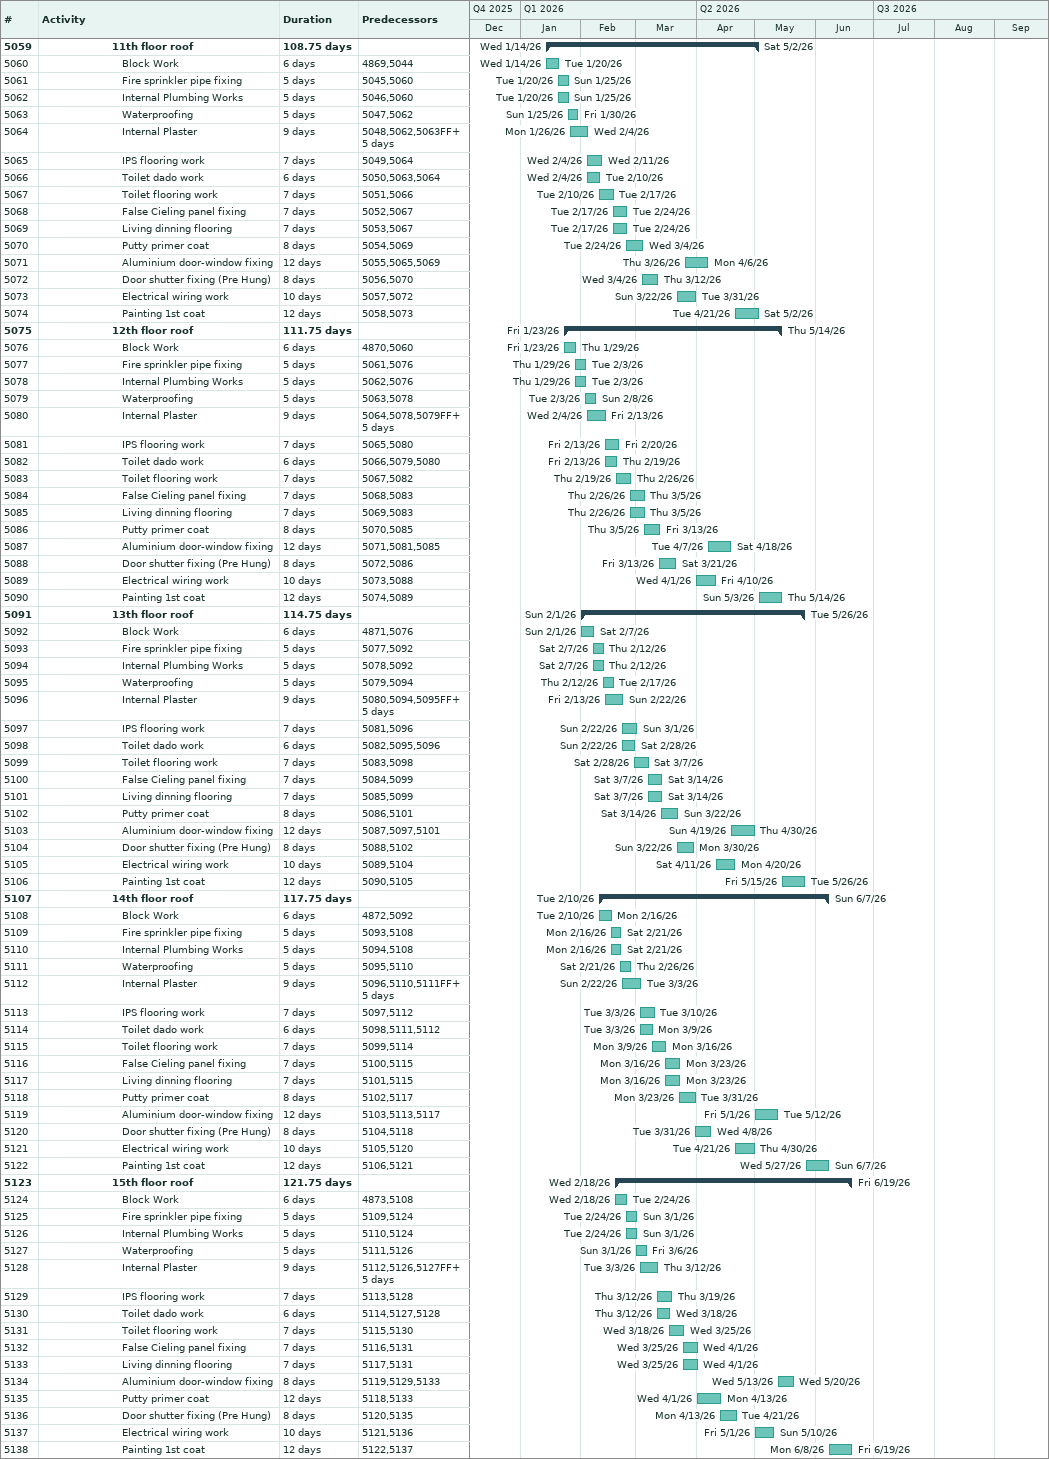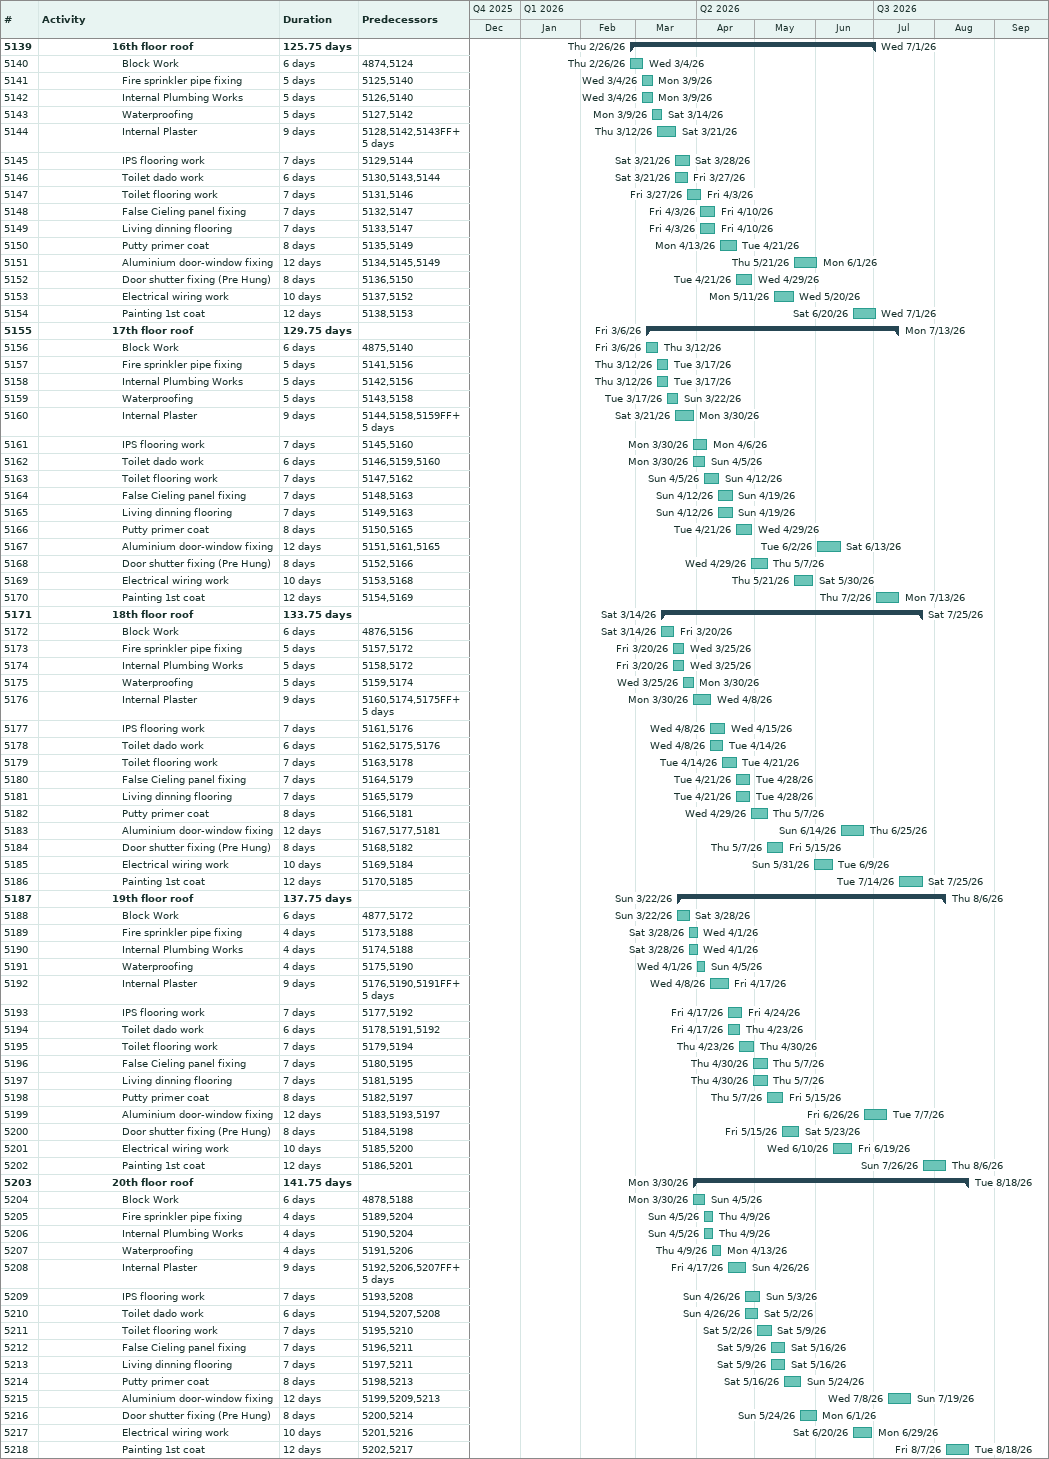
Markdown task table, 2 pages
| ID | Level | Task | Duration | Start | Finish | Predecessors |
|---|---|---|---|---|---|---|
| 5059 | 8 | **11th floor roof** | 108.75d | 2026-01-14 | 2026-05-02 |  |
| 5060 | 9 | Block Work | 6d | 2026-01-14 | 2026-01-20 | 4869, 5044 |
| 5061 | 9 | Fire sprinkler pipe fixing | 5d | 2026-01-20 | 2026-01-25 | 5045, 5060 |
| 5062 | 9 | Internal Plumbing Works | 5d | 2026-01-20 | 2026-01-25 | 5046, 5060 |
| 5063 | 9 | Waterproofing | 5d | 2026-01-25 | 2026-01-30 | 5047, 5062 |
| 5064 | 9 | Internal Plaster | 9d | 2026-01-26 | 2026-02-04 | 5048, 5062, 5063FF+5d |
| 5065 | 9 | IPS flooring work | 7d | 2026-02-04 | 2026-02-11 | 5049, 5064 |
| 5066 | 9 | Toilet dado work | 6d | 2026-02-04 | 2026-02-10 | 5050, 5063, 5064 |
| 5067 | 9 | Toilet flooring work | 7d | 2026-02-10 | 2026-02-17 | 5051, 5066 |
| 5068 | 9 | False Cieling panel fixing | 7d | 2026-02-17 | 2026-02-24 | 5052, 5067 |
| 5069 | 9 | Living dinning flooring | 7d | 2026-02-17 | 2026-02-24 | 5053, 5067 |
| 5070 | 9 | Putty primer coat | 8d | 2026-02-24 | 2026-03-04 | 5054, 5069 |
| 5071 | 9 | Aluminium door-window fixing | 12d | 2026-03-26 | 2026-04-06 | 5055, 5065, 5069 |
| 5072 | 9 | Door shutter fixing (Pre Hung) | 8d | 2026-03-04 | 2026-03-12 | 5056, 5070 |
| 5073 | 9 | Electrical wiring work | 10d | 2026-03-22 | 2026-03-31 | 5057, 5072 |
| 5074 | 9 | Painting 1st coat | 12d | 2026-04-21 | 2026-05-02 | 5058, 5073 |
| 5075 | 8 | **12th floor roof** | 111.75d | 2026-01-23 | 2026-05-14 |  |
| 5076 | 9 | Block Work | 6d | 2026-01-23 | 2026-01-29 | 4870, 5060 |
| 5077 | 9 | Fire sprinkler pipe fixing | 5d | 2026-01-29 | 2026-02-03 | 5061, 5076 |
| 5078 | 9 | Internal Plumbing Works | 5d | 2026-01-29 | 2026-02-03 | 5062, 5076 |
| 5079 | 9 | Waterproofing | 5d | 2026-02-03 | 2026-02-08 | 5063, 5078 |
| 5080 | 9 | Internal Plaster | 9d | 2026-02-04 | 2026-02-13 | 5064, 5078, 5079FF+5d |
| 5081 | 9 | IPS flooring work | 7d | 2026-02-13 | 2026-02-20 | 5065, 5080 |
| 5082 | 9 | Toilet dado work | 6d | 2026-02-13 | 2026-02-19 | 5066, 5079, 5080 |
| 5083 | 9 | Toilet flooring work | 7d | 2026-02-19 | 2026-02-26 | 5067, 5082 |
| 5084 | 9 | False Cieling panel fixing | 7d | 2026-02-26 | 2026-03-05 | 5068, 5083 |
| 5085 | 9 | Living dinning flooring | 7d | 2026-02-26 | 2026-03-05 | 5069, 5083 |
| 5086 | 9 | Putty primer coat | 8d | 2026-03-05 | 2026-03-13 | 5070, 5085 |
| 5087 | 9 | Aluminium door-window fixing | 12d | 2026-04-07 | 2026-04-18 | 5071, 5081, 5085 |
| 5088 | 9 | Door shutter fixing (Pre Hung) | 8d | 2026-03-13 | 2026-03-21 | 5072, 5086 |
| 5089 | 9 | Electrical wiring work | 10d | 2026-04-01 | 2026-04-10 | 5073, 5088 |
| 5090 | 9 | Painting 1st coat | 12d | 2026-05-03 | 2026-05-14 | 5074, 5089 |
| 5091 | 8 | **13th floor roof** | 114.75d | 2026-02-01 | 2026-05-26 |  |
| 5092 | 9 | Block Work | 6d | 2026-02-01 | 2026-02-07 | 4871, 5076 |
| 5093 | 9 | Fire sprinkler pipe fixing | 5d | 2026-02-07 | 2026-02-12 | 5077, 5092 |
| 5094 | 9 | Internal Plumbing Works | 5d | 2026-02-07 | 2026-02-12 | 5078, 5092 |
| 5095 | 9 | Waterproofing | 5d | 2026-02-12 | 2026-02-17 | 5079, 5094 |
| 5096 | 9 | Internal Plaster | 9d | 2026-02-13 | 2026-02-22 | 5080, 5094, 5095FF+5d |
| 5097 | 9 | IPS flooring work | 7d | 2026-02-22 | 2026-03-01 | 5081, 5096 |
| 5098 | 9 | Toilet dado work | 6d | 2026-02-22 | 2026-02-28 | 5082, 5095, 5096 |
| 5099 | 9 | Toilet flooring work | 7d | 2026-02-28 | 2026-03-07 | 5083, 5098 |
| 5100 | 9 | False Cieling panel fixing | 7d | 2026-03-07 | 2026-03-14 | 5084, 5099 |
| 5101 | 9 | Living dinning flooring | 7d | 2026-03-07 | 2026-03-14 | 5085, 5099 |
| 5102 | 9 | Putty primer coat | 8d | 2026-03-14 | 2026-03-22 | 5086, 5101 |
| 5103 | 9 | Aluminium door-window fixing | 12d | 2026-04-19 | 2026-04-30 | 5087, 5097, 5101 |
| 5104 | 9 | Door shutter fixing (Pre Hung) | 8d | 2026-03-22 | 2026-03-30 | 5088, 5102 |
| 5105 | 9 | Electrical wiring work | 10d | 2026-04-11 | 2026-04-20 | 5089, 5104 |
| 5106 | 9 | Painting 1st coat | 12d | 2026-05-15 | 2026-05-26 | 5090, 5105 |
| 5107 | 8 | **14th floor roof** | 117.75d | 2026-02-10 | 2026-06-07 |  |
| 5108 | 9 | Block Work | 6d | 2026-02-10 | 2026-02-16 | 4872, 5092 |
| 5109 | 9 | Fire sprinkler pipe fixing | 5d | 2026-02-16 | 2026-02-21 | 5093, 5108 |
| 5110 | 9 | Internal Plumbing Works | 5d | 2026-02-16 | 2026-02-21 | 5094, 5108 |
| 5111 | 9 | Waterproofing | 5d | 2026-02-21 | 2026-02-26 | 5095, 5110 |
| 5112 | 9 | Internal Plaster | 9d | 2026-02-22 | 2026-03-03 | 5096, 5110, 5111FF+5d |
| 5113 | 9 | IPS flooring work | 7d | 2026-03-03 | 2026-03-10 | 5097, 5112 |
| 5114 | 9 | Toilet dado work | 6d | 2026-03-03 | 2026-03-09 | 5098, 5111, 5112 |
| 5115 | 9 | Toilet flooring work | 7d | 2026-03-09 | 2026-03-16 | 5099, 5114 |
| 5116 | 9 | False Cieling panel fixing | 7d | 2026-03-16 | 2026-03-23 | 5100, 5115 |
| 5117 | 9 | Living dinning flooring | 7d | 2026-03-16 | 2026-03-23 | 5101, 5115 |
| 5118 | 9 | Putty primer coat | 8d | 2026-03-23 | 2026-03-31 | 5102, 5117 |
| 5119 | 9 | Aluminium door-window fixing | 12d | 2026-05-01 | 2026-05-12 | 5103, 5113, 5117 |
| 5120 | 9 | Door shutter fixing (Pre Hung) | 8d | 2026-03-31 | 2026-04-08 | 5104, 5118 |
| 5121 | 9 | Electrical wiring work | 10d | 2026-04-21 | 2026-04-30 | 5105, 5120 |
| 5122 | 9 | Painting 1st coat | 12d | 2026-05-27 | 2026-06-07 | 5106, 5121 |
| 5123 | 8 | **15th floor roof** | 121.75d | 2026-02-18 | 2026-06-19 |  |
| 5124 | 9 | Block Work | 6d | 2026-02-18 | 2026-02-24 | 4873, 5108 |
| 5125 | 9 | Fire sprinkler pipe fixing | 5d | 2026-02-24 | 2026-03-01 | 5109, 5124 |
| 5126 | 9 | Internal Plumbing Works | 5d | 2026-02-24 | 2026-03-01 | 5110, 5124 |
| 5127 | 9 | Waterproofing | 5d | 2026-03-01 | 2026-03-06 | 5111, 5126 |
| 5128 | 9 | Internal Plaster | 9d | 2026-03-03 | 2026-03-12 | 5112, 5126, 5127FF+5d |
| 5129 | 9 | IPS flooring work | 7d | 2026-03-12 | 2026-03-19 | 5113, 5128 |
| 5130 | 9 | Toilet dado work | 6d | 2026-03-12 | 2026-03-18 | 5114, 5127, 5128 |
| 5131 | 9 | Toilet flooring work | 7d | 2026-03-18 | 2026-03-25 | 5115, 5130 |
| 5132 | 9 | False Cieling panel fixing | 7d | 2026-03-25 | 2026-04-01 | 5116, 5131 |
| 5133 | 9 | Living dinning flooring | 7d | 2026-03-25 | 2026-04-01 | 5117, 5131 |
| 5134 | 9 | Aluminium door-window fixing | 8d | 2026-05-13 | 2026-05-20 | 5119, 5129, 5133 |
| 5135 | 9 | Putty primer coat | 12d | 2026-04-01 | 2026-04-13 | 5118, 5133 |
| 5136 | 9 | Door shutter fixing (Pre Hung) | 8d | 2026-04-13 | 2026-04-21 | 5120, 5135 |
| 5137 | 9 | Electrical wiring work | 10d | 2026-05-01 | 2026-05-10 | 5121, 5136 |
| 5138 | 9 | Painting 1st coat | 12d | 2026-06-08 | 2026-06-19 | 5122, 5137 |
| 5139 | 8 | **16th floor roof** | 125.75d | 2026-02-26 | 2026-07-01 |  |
| 5140 | 9 | Block Work | 6d | 2026-02-26 | 2026-03-04 | 4874, 5124 |
| 5141 | 9 | Fire sprinkler pipe fixing | 5d | 2026-03-04 | 2026-03-09 | 5125, 5140 |
| 5142 | 9 | Internal Plumbing Works | 5d | 2026-03-04 | 2026-03-09 | 5126, 5140 |
| 5143 | 9 | Waterproofing | 5d | 2026-03-09 | 2026-03-14 | 5127, 5142 |
| 5144 | 9 | Internal Plaster | 9d | 2026-03-12 | 2026-03-21 | 5128, 5142, 5143FF+5d |
| 5145 | 9 | IPS flooring work | 7d | 2026-03-21 | 2026-03-28 | 5129, 5144 |
| 5146 | 9 | Toilet dado work | 6d | 2026-03-21 | 2026-03-27 | 5130, 5143, 5144 |
| 5147 | 9 | Toilet flooring work | 7d | 2026-03-27 | 2026-04-03 | 5131, 5146 |
| 5148 | 9 | False Cieling panel fixing | 7d | 2026-04-03 | 2026-04-10 | 5132, 5147 |
| 5149 | 9 | Living dinning flooring | 7d | 2026-04-03 | 2026-04-10 | 5133, 5147 |
| 5150 | 9 | Putty primer coat | 8d | 2026-04-13 | 2026-04-21 | 5135, 5149 |
| 5151 | 9 | Aluminium door-window fixing | 12d | 2026-05-21 | 2026-06-01 | 5134, 5145, 5149 |
| 5152 | 9 | Door shutter fixing (Pre Hung) | 8d | 2026-04-21 | 2026-04-29 | 5136, 5150 |
| 5153 | 9 | Electrical wiring work | 10d | 2026-05-11 | 2026-05-20 | 5137, 5152 |
| 5154 | 9 | Painting 1st coat | 12d | 2026-06-20 | 2026-07-01 | 5138, 5153 |
| 5155 | 8 | **17th floor roof** | 129.75d | 2026-03-06 | 2026-07-13 |  |
| 5156 | 9 | Block Work | 6d | 2026-03-06 | 2026-03-12 | 4875, 5140 |
| 5157 | 9 | Fire sprinkler pipe fixing | 5d | 2026-03-12 | 2026-03-17 | 5141, 5156 |
| 5158 | 9 | Internal Plumbing Works | 5d | 2026-03-12 | 2026-03-17 | 5142, 5156 |
| 5159 | 9 | Waterproofing | 5d | 2026-03-17 | 2026-03-22 | 5143, 5158 |
| 5160 | 9 | Internal Plaster | 9d | 2026-03-21 | 2026-03-30 | 5144, 5158, 5159FF+5d |
| 5161 | 9 | IPS flooring work | 7d | 2026-03-30 | 2026-04-06 | 5145, 5160 |
| 5162 | 9 | Toilet dado work | 6d | 2026-03-30 | 2026-04-05 | 5146, 5159, 5160 |
| 5163 | 9 | Toilet flooring work | 7d | 2026-04-05 | 2026-04-12 | 5147, 5162 |
| 5164 | 9 | False Cieling panel fixing | 7d | 2026-04-12 | 2026-04-19 | 5148, 5163 |
| 5165 | 9 | Living dinning flooring | 7d | 2026-04-12 | 2026-04-19 | 5149, 5163 |
| 5166 | 9 | Putty primer coat | 8d | 2026-04-21 | 2026-04-29 | 5150, 5165 |
| 5167 | 9 | Aluminium door-window fixing | 12d | 2026-06-02 | 2026-06-13 | 5151, 5161, 5165 |
| 5168 | 9 | Door shutter fixing (Pre Hung) | 8d | 2026-04-29 | 2026-05-07 | 5152, 5166 |
| 5169 | 9 | Electrical wiring work | 10d | 2026-05-21 | 2026-05-30 | 5153, 5168 |
| 5170 | 9 | Painting 1st coat | 12d | 2026-07-02 | 2026-07-13 | 5154, 5169 |
| 5171 | 8 | **18th floor roof** | 133.75d | 2026-03-14 | 2026-07-25 |  |
| 5172 | 9 | Block Work | 6d | 2026-03-14 | 2026-03-20 | 4876, 5156 |
| 5173 | 9 | Fire sprinkler pipe fixing | 5d | 2026-03-20 | 2026-03-25 | 5157, 5172 |
| 5174 | 9 | Internal Plumbing Works | 5d | 2026-03-20 | 2026-03-25 | 5158, 5172 |
| 5175 | 9 | Waterproofing | 5d | 2026-03-25 | 2026-03-30 | 5159, 5174 |
| 5176 | 9 | Internal Plaster | 9d | 2026-03-30 | 2026-04-08 | 5160, 5174, 5175FF+5d |
| 5177 | 9 | IPS flooring work | 7d | 2026-04-08 | 2026-04-15 | 5161, 5176 |
| 5178 | 9 | Toilet dado work | 6d | 2026-04-08 | 2026-04-14 | 5162, 5175, 5176 |
| 5179 | 9 | Toilet flooring work | 7d | 2026-04-14 | 2026-04-21 | 5163, 5178 |
| 5180 | 9 | False Cieling panel fixing | 7d | 2026-04-21 | 2026-04-28 | 5164, 5179 |
| 5181 | 9 | Living dinning flooring | 7d | 2026-04-21 | 2026-04-28 | 5165, 5179 |
| 5182 | 9 | Putty primer coat | 8d | 2026-04-29 | 2026-05-07 | 5166, 5181 |
| 5183 | 9 | Aluminium door-window fixing | 12d | 2026-06-14 | 2026-06-25 | 5167, 5177, 5181 |
| 5184 | 9 | Door shutter fixing (Pre Hung) | 8d | 2026-05-07 | 2026-05-15 | 5168, 5182 |
| 5185 | 9 | Electrical wiring work | 10d | 2026-05-31 | 2026-06-09 | 5169, 5184 |
| 5186 | 9 | Painting 1st coat | 12d | 2026-07-14 | 2026-07-25 | 5170, 5185 |
| 5187 | 8 | **19th floor roof** | 137.75d | 2026-03-22 | 2026-08-06 |  |
| 5188 | 9 | Block Work | 6d | 2026-03-22 | 2026-03-28 | 4877, 5172 |
| 5189 | 9 | Fire sprinkler pipe fixing | 4d | 2026-03-28 | 2026-04-01 | 5173, 5188 |
| 5190 | 9 | Internal Plumbing Works | 4d | 2026-03-28 | 2026-04-01 | 5174, 5188 |
| 5191 | 9 | Waterproofing | 4d | 2026-04-01 | 2026-04-05 | 5175, 5190 |
| 5192 | 9 | Internal Plaster | 9d | 2026-04-08 | 2026-04-17 | 5176, 5190, 5191FF+5d |
| 5193 | 9 | IPS flooring work | 7d | 2026-04-17 | 2026-04-24 | 5177, 5192 |
| 5194 | 9 | Toilet dado work | 6d | 2026-04-17 | 2026-04-23 | 5178, 5191, 5192 |
| 5195 | 9 | Toilet flooring work | 7d | 2026-04-23 | 2026-04-30 | 5179, 5194 |
| 5196 | 9 | False Cieling panel fixing | 7d | 2026-04-30 | 2026-05-07 | 5180, 5195 |
| 5197 | 9 | Living dinning flooring | 7d | 2026-04-30 | 2026-05-07 | 5181, 5195 |
| 5198 | 9 | Putty primer coat | 8d | 2026-05-07 | 2026-05-15 | 5182, 5197 |
| 5199 | 9 | Aluminium door-window fixing | 12d | 2026-06-26 | 2026-07-07 | 5183, 5193, 5197 |
| 5200 | 9 | Door shutter fixing (Pre Hung) | 8d | 2026-05-15 | 2026-05-23 | 5184, 5198 |
| 5201 | 9 | Electrical wiring work | 10d | 2026-06-10 | 2026-06-19 | 5185, 5200 |
| 5202 | 9 | Painting 1st coat | 12d | 2026-07-26 | 2026-08-06 | 5186, 5201 |
| 5203 | 8 | **20th floor roof** | 141.75d | 2026-03-30 | 2026-08-18 |  |
| 5204 | 9 | Block Work | 6d | 2026-03-30 | 2026-04-05 | 4878, 5188 |
| 5205 | 9 | Fire sprinkler pipe fixing | 4d | 2026-04-05 | 2026-04-09 | 5189, 5204 |
| 5206 | 9 | Internal Plumbing Works | 4d | 2026-04-05 | 2026-04-09 | 5190, 5204 |
| 5207 | 9 | Waterproofing | 4d | 2026-04-09 | 2026-04-13 | 5191, 5206 |
| 5208 | 9 | Internal Plaster | 9d | 2026-04-17 | 2026-04-26 | 5192, 5206, 5207FF+5d |
| 5209 | 9 | IPS flooring work | 7d | 2026-04-26 | 2026-05-03 | 5193, 5208 |
| 5210 | 9 | Toilet dado work | 6d | 2026-04-26 | 2026-05-02 | 5194, 5207, 5208 |
| 5211 | 9 | Toilet flooring work | 7d | 2026-05-02 | 2026-05-09 | 5195, 5210 |
| 5212 | 9 | False Cieling panel fixing | 7d | 2026-05-09 | 2026-05-16 | 5196, 5211 |
| 5213 | 9 | Living dinning flooring | 7d | 2026-05-09 | 2026-05-16 | 5197, 5211 |
| 5214 | 9 | Putty primer coat | 8d | 2026-05-16 | 2026-05-24 | 5198, 5213 |
| 5215 | 9 | Aluminium door-window fixing | 12d | 2026-07-08 | 2026-07-19 | 5199, 5209, 5213 |
| 5216 | 9 | Door shutter fixing (Pre Hung) | 8d | 2026-05-24 | 2026-06-01 | 5200, 5214 |
| 5217 | 9 | Electrical wiring work | 10d | 2026-06-20 | 2026-06-29 | 5201, 5216 |
| 5218 | 9 | Painting 1st coat | 12d | 2026-08-07 | 2026-08-18 | 5202, 5217 |
